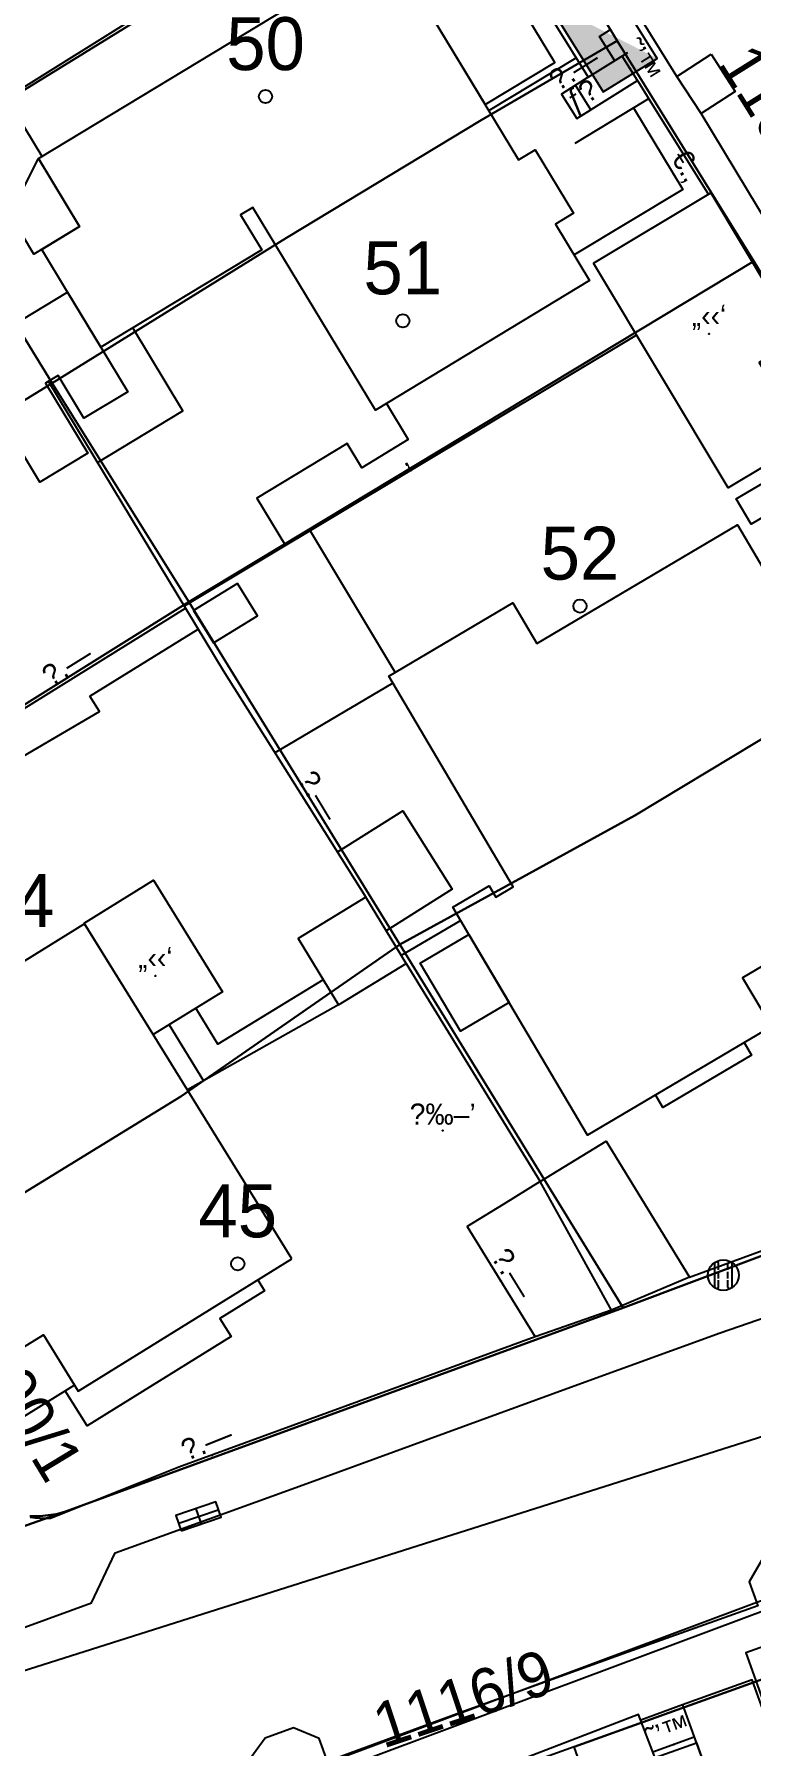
# Model space of a CAD drawing. Header units: metres. Extents: x 218299 to 220222, y 572714 to 574340.
# Drawn here: x 218950.4 to 218977.5, y 573166.8 to 573231.5 of the extents above; entities that cross this region are included whole.
import ezdxf
from ezdxf.enums import TextEntityAlignment as Align

# ---------------------------------------------------------------- set-up
doc = ezdxf.new("R2010")
doc.units = ezdxf.units.M
doc.header["$MEASUREMENT"] = 0
for name, color, linetype in [('1602', 44, 'Continuous'), ('1603', 44, 'Continuous'), ('6091', 102, 'CABLEUNDEXIST03'), ('6151', 102, 'CABLEUNDEXIST03'), ('6261', 7, 'Continuous'), ('A_POINTS', 2, 'Continuous'), ('M2200', 253, 'Continuous'), ('M2207', 253, 'Continuous'), ('M2401', 7, 'Continuous'), ('M2404', 7, 'Continuous'), ('M2407', 253, 'Continuous'), ('M2408', 253, 'Continuous'), ('M2412', 253, 'Continuous'), ('M2420', 253, 'Continuous'), ('M2601', 253, 'Continuous'), ('M2602', 253, 'Continuous'), ('M2605', 253, 'Continuous'), ('M2612', 253, 'Continuous'), ('M2804', 253, 'Continuous'), ('M4204', 253, 'Continuous'), ('M4903', 253, 'Continuous')]:
    doc.layers.add(name, color=color, linetype=linetype)
doc.styles.add('HEBTXT', font='HEBTXT')
doc.styles.add('MAVAT_HEBTXT', font='HEBTXT')
doc.linetypes.add('CABLEUNDEXIST03', pattern='A,3.5,[222,elecad.shx,S=0.01,R=0,X=0,Y=0],1.5', length=5)

# ---------------------------------------------------------------- blocks, each defined once
blk = doc.blocks.new('6261')
blk.add_lwpolyline([(-2, -1.2), (2, -1.2), (2, 1.2), (-2, 1.2)], close=True)
at = {"color": 0}
blk.add_solid([(2, 1.2), (-2, -1.2), (2, -1.2)], dxfattribs=at)
at = {"color": 0, "style": 'HEBTXT'}
blk.add_attdef('PIL_NAME', (2.689, 2.418), '', height=1.7, dxfattribs=at)
at = {"style": 'HEBTXT'}
blk.add_attdef('CAMUT_MONIM', (2.489, 0.218), '', height=1.7, dxfattribs=at)
at = {"color": 0, "style": 'HEBTXT', "flags": 1}
for tag, p in [('TYPE', (2.585, -1.773)), ('MAP_TYPE', (2.689, -3.782))]:
    blk.add_attdef(tag, p, '', height=1.7, dxfattribs=at)
blk = doc.blocks.new('1603')
at = {"layer": 'A_POINTS'}
blk.add_circle((0, 0), 0.25, dxfattribs=at)
at = {"color": 0, "style": 'HEBTXT'}
blk.add_attdef('PARCEL_NUM', text='', height=2, dxfattribs=at).set_placement((0, 1), align=Align.CENTER)
at = {"color": 0, "style": 'HEBTXT', "flags": 1}
blk.add_attdef('LOT_NUM', text='', height=2, dxfattribs=at).set_placement((0, -2.5), align=Align.CENTER)
blk = doc.blocks.new('M2804')
blk.add_circle((0, 0), 0.025)
at = {"style": 'MAVAT_HEBTXT'}
blk.add_attdef('NAME', text='', height=0.8, dxfattribs=at).set_placement((0, 1.59), align=Align.MIDDLE)
blk = doc.blocks.new('M2601')
blk.add_circle((0, 0), 0.025)
at = {"style": 'MAVAT_HEBTXT'}
blk.add_attdef('NAME', text='', height=0.8, dxfattribs=at).set_placement((0, 1.59), align=Align.MIDDLE)
blk = doc.blocks.new('M2602')
blk.add_circle((0, 0), 0.025)
at = {"style": 'MAVAT_HEBTXT'}
blk.add_attdef('NAME', text='', height=0.8, dxfattribs=at).set_placement((0, 1.59), align=Align.MIDDLE)
blk = doc.blocks.new('M2605')
blk.add_circle((0, 0), 0.025)
at = {"style": 'MAVAT_HEBTXT'}
blk.add_attdef('NAME', text='', height=0.8, dxfattribs=at).set_placement((0, 1.59), align=Align.MIDDLE)
blk = doc.blocks.new('M2612')
blk.add_circle((0, 0), 0.025)
at = {"style": 'MAVAT_HEBTXT'}
blk.add_attdef('NAME', text='', height=0.8, dxfattribs=at).set_placement((0, 1.59), align=Align.MIDDLE)
blk = doc.blocks.new('M2207')
blk.add_circle((0, 0), 0.025)
at = {"style": 'MAVAT_HEBTXT'}
blk.add_attdef('NAME', text='', height=0.8, dxfattribs=at).set_placement((0, 1.59), align=Align.MIDDLE)
blk = doc.blocks.new('M2412')
blk.add_circle((0, 0), 0.025)
at = {"style": 'MAVAT_HEBTXT'}
blk.add_attdef('NAME', text='', height=0.8, dxfattribs=at).set_placement((0, 1.59), align=Align.MIDDLE)
blk = doc.blocks.new('M4903')
blk.add_lwpolyline([(-1.6, -0.59), (1.6, -0.59), (1.6, 0.62), (-1.6, 0.62)], close=True)
for points in [[(-1.57, 0), (1.57, 0)], [(0, 0.62), (0, -0.59)]]:
    blk.add_lwpolyline(points)
at = {"style": 'MAVAT_HEBTXT', "flags": 1}
for tag, p in [('MARK', (0, 1.87)), ('IL', (0, -6.97))]:
    blk.add_attdef(tag, text='', height=0.8, dxfattribs=at).set_placement(p, align=Align.MIDDLE)
at = {"style": 'MAVAT_HEBTXT'}
for tag, p in [('HEIGHT', (0, -1.84)), ('NAME', (0, -4.41))]:
    blk.add_attdef(tag, text='', height=0.8, dxfattribs=at).set_placement(p, align=Align.MIDDLE)
blk = doc.blocks.new('M4204')
for points in [[(-0.65, -0.97), (-0.65, 0.97)], [(-0.47, 1.06), (-0.36, 0.91)], [(-0.36, 0.39), (-0.36, 0.91)], [(-0.36, -0.26), (-0.36, 0.26)], [(0.35, 0.91), (0.47, 1.06)], [(0.35, 0.39), (0.35, 0.91)], [(0.35, -0.26), (0.35, 0.26)], [(0.65, 0.97), (0.65, -0.97)], [(-0.36, -0.91), (-0.47, -1.06)], [(-0.36, -0.91), (-0.36, -0.39)], [(0.35, -0.91), (0.35, -0.39)], [(0.35, -0.91), (0.47, -1.06)]]:
    blk.add_lwpolyline(points)
blk.add_circle((0, 0), 1.16)
at = {"style": 'MAVAT_HEBTXT', "flags": 1}
blk.add_attdef('MARK', text='', height=2, dxfattribs=at).set_placement((0, 2.5), align=Align.MIDDLE)
at = {"style": 'MAVAT_HEBTXT'}
for tag, p in [('HEIGHT', (0, -2.6)), ('NAME', (0, -5.17))]:
    blk.add_attdef(tag, text='', height=2, dxfattribs=at).set_placement(p, align=Align.MIDDLE)
blk = doc.blocks.new('111')
at = {"layer": 'M2200'}
for points in [[(218950.572, 573226.778, 572.73), (218950.572, 573226.778, 572.73), (218963.838, 573234.802, 572.43), (218964.508, 573233.695, 572.409), (218968.721, 573226.729, 572.28), (218969.351, 573227.111, 572.13), (218970.8, 573224.715, 571.98), (218970.122, 573224.305, 572.28), (218971.413, 573222.169, 572.13), (218963.311, 573217.269, 572.28), (218958.68, 573224.927, 572.88), (218958.218, 573224.648, 572.88), (218959.017, 573223.326, 572.88), (218952.931, 573219.646, 572.88), (218952.931, 573219.646, 572.88), (218951.668, 573221.734, 572.88), (218950.695, 573223.343, 572.88), (218952.126, 573224.208, 572.88), (218952.126, 573224.208, 572.88)], [(218969.413, 573208.451, 572.28), (218977.005, 573212.933, 571.98), (218978.254, 573210.819, 572.055), (218978.954, 573211.232, 571.83), (218980.452, 573208.694, 571.605), (218979.794, 573208.306, 571.98), (218980.77, 573206.653, 572.055), (218983.423, 573208.219, 571.455), (218987.121, 573201.955, 571.455), (218984.566, 573200.446, 572.055), (218984.686, 573200.241, 572.055), (218977.196, 573195.819, 575.655), (218978.285, 573193.976, 574.605), (218971.329, 573189.87, 574.455), (218966.851, 573197.455, 574.719), (218966.246, 573198.48, 574.755), (218967.613, 573199.288, 575.355), (218967.864, 573198.862, 575.655), (218968.519, 573199.249, 577.005), (218963.815, 573207.217, 572.055), (218968.507, 573209.986, 572.355)], [(218960.155, 573185.195, 569.355), (218954.91, 573193.668, 569.455), (218952.316, 573197.857, 569.505), (218944.269, 573192.876, 569.355), (218946.907, 573188.614, 569.275), (218949.245, 573184.838, 569.205), (218948.457, 573184.351, 568.905), (218948.457, 573184.351, 568.905), (218950.005, 573181.851, 569.055), (218950.005, 573181.851, 569.055), (218950.76, 573182.319, 569.355), (218950.76, 573182.319, 569.355), (218952.076, 573180.193, 569.355)]]:
    blk.add_polyline3d(points, close=True, dxfattribs=at)
at = {"layer": 'M2207'}
for points in [[(218964.508, 573233.695, 572.13), (218967.457, 573228.819, 572.205), (218970.09, 573230.412, 571.905), (218967.142, 573235.288, 571.83), (218964.508, 573233.695, 572.13)], [(218950.572, 573226.778, 572.43), (218952.126, 573224.208, 572.43), (218950.404, 573223.167, 572.355), (218949.499, 573224.663, 572.355), (218950.572, 573226.778, 572.43)], [(218971.564, 573222.823, 571.975), (218975.997, 573225.48, 571.9), (218979.434, 573219.746, 571.75), (218978.48, 573219.174, 571.9), (218978.352, 573219.389, 571.975), (218977.816, 573219.068, 571.975), (218979.596, 573216.098, 571.825), (218976.652, 573214.334, 571.825)], [(218951.668, 573221.734, 572.13), (218952.931, 573219.646, 572.055), (218953.947, 573217.966, 571.08), (218952.292, 573216.965, 571.155), (218951.316, 573218.58, 571.98), (218950.839, 573218.292, 571.905), (218952.442, 573215.641, 569.88), (218950.627, 573214.544, 569.88), (218949.077, 573217.107, 570.18), (218947.444, 573216.119, 570.105), (218945.227, 573219.688, 569.88), (218946.885, 573220.691, 569.805), (218947.349, 573219.922, 570.33), (218948.752, 573220.771, 570.705), (218949.106, 573220.185, 571.98)], [(218958.098, 573210.725, 571.221), (218956.437, 573209.705, 571.221), (218957.192, 573208.476, 571.221), (218958.853, 573209.497, 571.221), (218958.098, 573210.725, 571.221)], [(218954.91, 573193.668, 570.02), (218952.298, 573197.886, 569.87), (218954.917, 573199.507, 569.57), (218957.529, 573195.289, 569.645)], [(218962.946, 573198.861, 569.57), (218960.388, 573197.301, 569.645), (218961.916, 573194.795, 569.27), (218964.475, 573196.355, 569.195), (218962.946, 573198.861, 569.57)], [(218966.851, 573197.455, 571.67), (218968.368, 573194.885, 571.52), (218966.526, 573193.798, 571.52), (218965.009, 573196.367, 571.67), (218966.851, 573197.455, 571.67)], [(218972.033, 573189.642, 568.95), (218975.191, 573184.506, 568.95), (218972.233, 573183.249, 568.65), (218969.545, 573188.112, 568.95)], [(218948.457, 573184.351, 568.895), (218950.005, 573181.851, 568.895), (218950.76, 573182.319, 568.895), (218951.934, 573180.423, 568.97), (218948.737, 573178.444, 568.895), (218945.91, 573183.01, 568.895), (218948.351, 573184.522, 568.895)], [(218975.118, 573163.14, 569.055), (218973.263, 573167.971, 568.83), (218967.728, 573165.846, 568.08), (218969.33, 573161.17, 568.005), (218972.099, 573162.06, 568.98), (218972.125, 573161.991, 568.98)]]:
    blk.add_polyline3d(points, close=True, dxfattribs=at)
at = {"layer": 'M2401'}
for points in [[(218977.995, 573173.938, 566.344), (218977.447, 573172.99, 566.344), (218977.773, 573172.079, 566.344), (218972.858, 573170.322, 566.044), (218966.405, 573167.997, 565.819), (218961.497, 573166.199, 565.594), (218961.187, 573167.066, 565.594), (218960.222, 573167.466, 565.594), (218959.149, 573167.083, 565.481), (218958.464, 573166.144, 565.481)], [(218932.198, 573164.849, 564.544), (218937.864, 573166.87, 564.694), (218944.865, 573169.385, 564.994), (218952.577, 573172.196, 564.994), (218953.479, 573174.083, 565.144), (218960.576, 573176.65, 565.519), (218970.684, 573180.345, 565.819), (218976.348, 573182.397, 566.119), (218981.279, 573184.098, 566.419)], [(218976.007, 573230.723, 569.415), (218976.915, 573229.321, 569.415), (218975.623, 573228.484, 569.415), (218975.623, 573228.484, 569.415), (218974.715, 573229.887, 569.415), (218974.715, 573229.887, 569.415), (218976.007, 573230.723, 569.415)]]:
    blk.add_polyline3d(points, dxfattribs=at)
at = {"layer": 'M2404'}
for points in [[(218977.995, 573173.938, 566.344), (218977.447, 573172.99, 566.344), (218977.773, 573172.079, 566.344), (218972.858, 573170.322, 566.044), (218966.405, 573167.997, 565.819), (218961.497, 573166.199, 565.594), (218961.187, 573167.066, 565.594), (218960.222, 573167.466, 565.594), (218959.149, 573167.083, 565.481), (218958.464, 573166.144, 565.481)], [(218932.198, 573164.849, 564.544), (218937.864, 573166.87, 564.694), (218944.865, 573169.385, 564.994), (218952.577, 573172.196, 564.994), (218953.479, 573174.083, 565.144), (218960.576, 573176.65, 565.519), (218970.684, 573180.345, 565.819), (218976.348, 573182.397, 566.119), (218981.279, 573184.098, 566.419)], [(218976.007, 573230.723, 569.415), (218976.915, 573229.321, 569.415), (218975.623, 573228.484, 569.415), (218975.623, 573228.484, 569.415), (218974.715, 573229.887, 569.415), (218974.715, 573229.887, 569.415), (218976.007, 573230.723, 569.415)]]:
    blk.add_polyline3d(points, dxfattribs=at)
at = {"layer": 'M2407'}
for points in [[(218950.712, 573226.863, 569.547), (218949.37, 573229.082, 569.459)], [(218973.068, 573228.698, 569.775), (218973.645, 573229.047, 569.807)], [(218952.805, 573215.29, 569.267), (218956.036, 573217.244, 569.417), (218954.141, 573220.378, 569.417)], [(218963.729, 573217.522, 569.475), (218964.553, 573216.159, 569.475), (218962.796, 573215.096, 569.475), (218962.244, 573216.009, 569.475), (218958.829, 573213.944, 569.475), (218959.912, 573212.153, 569.318)], [(218978.01, 573211.231, 569.496), (218979.447, 573212.079, 569.496), (218978.564, 573213.576, 569.496), (218977.522, 573212.961, 569.496), (218976.957, 573213.918, 569.496), (218980.768, 573216.167, 569.496), (218984.171, 573210.403, 569.325)], [(218952.522, 573206.457, 566.915), (218956.614, 573208.991, 566.915)], [(218963.969, 573206.957, 569.306), (218959.511, 573204.325, 569.421)], [(218944.995, 573202.868, 566.84), (218945.32, 573202.343, 566.84), (218945.397, 573202.284, 566.84), (218945.479, 573202.232, 566.84), (218945.565, 573202.187, 566.84), (218945.655, 573202.149, 566.84), (218945.747, 573202.119, 566.84), (218945.841, 573202.096, 566.84), (218945.937, 573202.081, 566.84), (218946.034, 573202.074, 566.84), (218946.131, 573202.075, 566.84), (218946.228, 573202.084, 566.84), (218946.324, 573202.101, 566.84), (218946.418, 573202.126, 566.84), (218946.509, 573202.158, 566.84), (218946.57, 573202.185, 566.84), (218952.875, 573205.886, 566.915), (218952.522, 573206.457, 566.915)], [(218961.872, 573200.57, 569.421), (218964.35, 573202.128, 569.121), (218966.212, 573199.166, 569.121), (218963.717, 573197.597, 569.121)], [(218961.341, 573195.738, 566.915), (218957.355, 573193.306, 566.915), (218956.525, 573194.668, 566.915)], [(218955.516, 573194.043, 566.869), (218956.812, 573191.918, 566.765)], [(218977.25, 573193.365, 569.119), (218977.531, 573192.888, 569.119), (218974.182, 573190.91, 569.044), (218973.901, 573191.388, 569.044)], [(218958.871, 573184.4, 566.646), (218959.125, 573183.99, 566.646), (218957.433, 573182.943, 566.646), (218957.859, 573182.255, 566.646), (218952.41, 573178.882, 566.496), (218951.588, 573180.209, 566.496)]]:
    blk.add_polyline3d(points, dxfattribs=at)
at = {"layer": 'M2408'}
for points in [[(218974.715, 573229.887, 569.341), (218968.857, 573239.299, 569.341), (218966.087, 573243.991, 569.378)], [(218987.828, 573208.498, 568.516), (218982.539, 573217.048, 569.116), (218975.623, 573228.484, 569.378)], [(218972.233, 573183.249, 565.969), (218969.964, 573182.461, 565.969), (218969.352, 573182.248, 565.969)], [(218974.928, 573168.332, 566.13), (218973.345, 573167.758, 566.13)]]:
    blk.add_polyline3d(points, dxfattribs=at)
at = {"layer": 'M2412'}
for points in [[(218970.344, 573229.219, 569.794), (218970.923, 573228.292, 569.794), (218971.454, 573228.623, 569.494), (218970.875, 573229.551, 569.494), (218970.344, 573229.219, 569.794)], [(218976.099, 573165.1, 567.452), (218974.577, 573164.549, 567.452), (218973.888, 573166.343, 566.177), (218975.447, 573166.899, 566.177)]]:
    blk.add_polyline3d(points, close=True, dxfattribs=at)
at = {"layer": 'M2420', "linetype": 'Continuous', "lineweight": -3}
blk.add_lwpolyline([(219004.09, 573189.81), (218979.59, 573179), (218945.5, 573168.19)], dxfattribs=at)
at = {"layer": 'M2601'}
for points in [[(218962.597, 573237.341, 571.673), (218945.694, 573226.787, 571.673)], [(218973.19, 573220.111, 571.65), (218956.088, 573209.861, 571.503)], [(218960.847, 573212.713, 571.35), (218964.056, 573207.359, 571.35)], [(218966.54, 573197.981, 571.956), (218964.292, 573196.654, 571.901)], [(218961.916, 573194.795, 568.35), (218956.205, 573191.576, 568.35)]]:
    blk.add_polyline3d(points, dxfattribs=at)
at = {"layer": 'M2602'}
for points in [[(218972.362, 573230.479, 570.779), (218971.788, 573231.397, 570.844), (218972.203, 573231.656, 570.844)], [(218971.358, 573229.852, 570.769), (218972.862, 573230.792, 570.769)], [(218967.595, 573228.591, 571.065), (218970.898, 573230.588, 571.065)], [(218970.867, 573227.367, 570.771), (218973.068, 573228.698, 570.771), (218973.068, 573228.698, 570.771), (218974.931, 573225.617, 570.621), (218970.828, 573223.136, 570.621)]]:
    blk.add_polyline3d(points, dxfattribs=at)
at = {"layer": 'M2605'}
for points in [[(218968.635, 573237.37, 569.869), (218971.5, 573232.782, 569.869), (218970.081, 573231.896, 569.869), (218971.358, 573229.852, 569.869), (218970.344, 573229.219, 569.794), (218970.923, 573228.292, 569.794), (218973.22, 573229.726, 569.794), (218973.688, 573228.976, 569.807), (218975.905, 573225.425, 569.869)], [(218950.949, 573218.358, 569.207), (218957.554, 573207.437, 569.421), (218962.946, 573198.861, 569.421)], [(218947.758, 573204.585, 567.396), (218956.132, 573209.788, 567.661)], [(218964.475, 573196.355, 569.421), (218969.545, 573188.112, 569.271), (218972.033, 573189.642, 569.121), (218975.191, 573184.506, 568.971), (218988.258, 573189.289, 568.821)], [(218969.545, 573188.112, 566.7), (218968.147, 573187.253, 566.7)], [(218968.147, 573187.253, 566.7), (218966.788, 573186.417, 566.7), (218969.352, 573182.248, 566.7), (218963.327, 573180.042, 566.633)], [(218963.327, 573180.042, 566.633), (218955.88, 573177.316, 566.55), (218951.031, 573175.383, 566.4), (218950.837, 573175.378, 566.4), (218950.643, 573175.381, 566.4), (218950.449, 573175.393, 566.4), (218950.256, 573175.412, 566.4)], [(218987.428, 573169.353, 567.452), (218985.787, 573168.759, 567.452), (218984.674, 573171.831, 567.452), (218982.502, 573171.044, 567.452), (218983.061, 573169.501, 567.452), (218978.12, 573167.712, 567.452), (218977.552, 573169.282, 567.452), (218974.928, 573168.332, 567.452), (218976.099, 573165.1, 567.452), (218974.577, 573164.549, 567.452)]]:
    blk.add_polyline3d(points, dxfattribs=at)
at = {"layer": 'M2612'}
for points in [[(218973.22, 573229.726, 570.544), (218972.641, 573230.653, 570.544)], [(218975.367, 573167.119, 568.127), (218973.807, 573166.554, 568.127)]]:
    blk.add_polyline3d(points, dxfattribs=at)
at = {"layer": 'M2207'}
ref = blk.add_blockref('M2207', (218975.927, 573220.153), dxfattribs=dict(at, xscale=0.5, yscale=0.5, zscale=0.5))
ref.add_attrib('NAME', '„‹‹‘', dxfattribs={"layer": '0', "height": 0.8, "style": 'MAVAT_HEBTXT'}).set_placement((218975.927, 573220.778), align=Align.MIDDLE)
ref = blk.add_blockref('M2207', (218954.994, 573195.885), dxfattribs=dict(at, xscale=0.5, yscale=0.5, zscale=0.5))
ref.add_attrib('NAME', '„‹‹‘', dxfattribs={"layer": '0', "height": 0.8, "style": 'MAVAT_HEBTXT'}).set_placement((218954.994, 573196.51), align=Align.MIDDLE)
at = {"layer": 'M2412'}
ref = blk.add_blockref('M2412', (218971.454, 573228.623), dxfattribs=dict(at, xscale=0.5, yscale=0.5, zscale=0.5))
ref.add_attrib('NAME', 'ƒ\x8e', dxfattribs={"layer": '0', "height": 0.8, "rotation": 31.98147, "style": 'MAVAT_HEBTXT'}).set_placement((218971.162, 573229.09), align=Align.MIDDLE)
at = {"layer": 'M2601'}
ref = blk.add_blockref('M2601', (218964.639, 573214.986), dxfattribs=dict(at, xscale=0.5, yscale=0.5, zscale=0.5))
ref.add_attrib('NAME', '‚', dxfattribs={"layer": '0', "height": 0.8, "rotation": 30.93607, "style": 'MAVAT_HEBTXT'}).set_placement((218964.356, 573215.458), align=Align.MIDDLE)
at = {"layer": 'M2602'}
ref = blk.add_blockref('M2602', (218974.574, 573226.207), dxfattribs=dict(at, xscale=0.5, yscale=0.5, zscale=0.5))
ref.add_attrib('NAME', '€.‚', dxfattribs={"layer": '0', "height": 0.8, "rotation": 301.16521, "style": 'MAVAT_HEBTXT'}).set_placement((218975.045, 573226.492), align=Align.MIDDLE)
at = {"layer": 'M2605'}
ref = blk.add_blockref('M2605', (218971.113, 573229.699), dxfattribs=dict(at, xscale=0.5, yscale=0.5, zscale=0.5))
ref.add_attrib('NAME', '\x9a.—', dxfattribs={"layer": '0', "height": 0.8, "rotation": 31.98147, "style": 'MAVAT_HEBTXT'}).set_placement((218970.822, 573230.166), align=Align.MIDDLE)
ref = blk.add_blockref('M2605', (218951.945, 573207.186), dxfattribs=dict(at, xscale=0.5, yscale=0.5, zscale=0.5))
ref.add_attrib('NAME', '\x9a.—', dxfattribs={"layer": '0', "height": 0.8, "rotation": 31.85674, "style": 'MAVAT_HEBTXT'}).set_placement((218951.655, 573207.654), align=Align.MIDDLE)
ref = blk.add_blockref('M2605', (218960.714, 573202.411), dxfattribs=dict(at, xscale=0.5, yscale=0.5, zscale=0.5))
ref.add_attrib('NAME', '\x9a.—', dxfattribs={"layer": '0', "height": 0.8, "rotation": 301.16521, "style": 'MAVAT_HEBTXT'}).set_placement((218961.185, 573202.696), align=Align.MIDDLE)
ref = blk.add_blockref('M2605', (218968.053, 573184.36), dxfattribs=dict(at, xscale=0.5, yscale=0.5, zscale=0.5))
ref.add_attrib('NAME', '\x9a.—', dxfattribs={"layer": '0', "height": 0.8, "rotation": 301.59171, "style": 'MAVAT_HEBTXT'}).set_placement((218968.522, 573184.648), align=Align.MIDDLE)
ref = blk.add_blockref('M2605', (218957.134, 573177.775), dxfattribs=dict(at, xscale=0.5, yscale=0.5, zscale=0.5))
ref.add_attrib('NAME', '\x9a.—', dxfattribs={"layer": '0', "height": 0.8, "rotation": 21.72565, "style": 'MAVAT_HEBTXT'}).set_placement((218956.93, 573178.286), align=Align.MIDDLE)
at = {"layer": 'M2612'}
ref = blk.add_blockref('M2612', (218972.93, 573230.19), dxfattribs=dict(at, xscale=0.5, yscale=0.5, zscale=0.5))
ref.add_attrib('NAME', '˜’™', dxfattribs={"layer": '0', "height": 0.8, "rotation": 301.98147, "style": 'MAVAT_HEBTXT'}).set_placement((218973.397, 573230.481), align=Align.MIDDLE)
ref = blk.add_blockref('M2612', (218974.587, 573166.836), dxfattribs=dict(at, xscale=0.5, yscale=0.5, zscale=0.5))
ref.add_attrib('NAME', '˜’™', dxfattribs={"layer": '0', "height": 0.8, "rotation": 19.91093, "style": 'MAVAT_HEBTXT'}).set_placement((218974.4, 573167.353), align=Align.MIDDLE)
at = {"layer": 'M2804'}
ref = blk.add_blockref('M2804', (218965.856, 573190.042, 569.496), dxfattribs=dict(at, xscale=0.5, yscale=0.5, zscale=0.5))
ref.add_attrib('NAME', '\x8d‰–’', dxfattribs={"layer": '0', "height": 0.8, "style": 'MAVAT_HEBTXT'}).set_placement((218965.856, 573190.667, 569.496), align=Align.MIDDLE)
at = {"layer": 'M4204', "xscale": 0.5, "yscale": 0.5, "zscale": 0.5}
blk.add_blockref('M4204', (218976.467, 573184.578, 566.555), dxfattribs=at)
at = {"layer": 'M4903', "xscale": 0.5, "yscale": 0.5, "zscale": 0.5, "rotation": 18.96372662034269}
blk.add_blockref('M4903', (218956.629, 573175.455, 565.215), dxfattribs=at)

msp = doc.modelspace()

# ---------------------------------------------------------------- linework, layer by layer
at = {"layer": '1602'}
for points in [[(218940.616, 573235.301), (218949.246, 573240.611), (218956.546, 573245.151), (218961.926, 573248.521), (218967.196, 573239.961), (218945.856, 573226.811)], [(218959.946, 573223.781), (218951.086, 573218.291), (218945.856, 573226.811), (218967.196, 573239.961), (218972.456, 573231.231), (218967.316, 573228.231)], [(218951.086, 573218.291), (218959.946, 573223.781), (218967.316, 573228.231), (218972.456, 573231.231), (218977.616, 573222.901), (218956.256, 573210.021)], [(218935.256, 573208.501), (218929.836, 573205.211), (218924.616, 573213.681), (218945.856, 573226.811), (218951.086, 573218.291), (218942.576, 573213.051)], [(218973.116, 573201.951), (218964.236, 573197.081), (218956.256, 573210.021), (218977.616, 573222.901), (218985.796, 573209.471), (218980.476, 573206.381)], [(218929.836, 573205.211), (218935.256, 573208.501), (218942.576, 573213.051), (218951.086, 573218.291), (218956.256, 573210.021), (218935.016, 573196.751)], [(218948.626, 573186.831), (218943.236, 573183.431), (218935.016, 573196.751), (218956.256, 573210.021), (218964.236, 573197.081), (218955.956, 573191.331)], [(218979.231, 573143.195), (218970.831, 573166.745), (218980.093, 573170.082), (218988.631, 573146.58)]]:
    msp.add_lwpolyline(points, close=True, dxfattribs=at)
for points in [[(218977.616, 573222.901), (218972.456, 573231.231), (218967.196, 573239.961)], [(218992.476, 573190.781), (218972.676, 573183.341), (218964.236, 573197.081), (218973.116, 573201.951), (218980.476, 573206.381)], [(218948.626, 573186.831), (218955.956, 573191.331), (218964.236, 573197.081), (218972.676, 573183.341), (218951.636, 573175.651), (218951.4336, 573175.5933), (218951.2387, 573175.5484), (218951.0418, 573175.5133), (218950.8434, 573175.4881), (218950.644, 573175.4728), (218950.4441, 573175.4675), (218950.2442, 573175.4722)], [(218980.093, 573170.082), (218970.831, 573166.745), (218961.338, 573163.331), (218952.054, 573159.992), (218942.541, 573156.571), (218933.105, 573153.213), (218923.623, 573149.857), (218914.062, 573146.472), (218908.466, 573144.491), (218900.356, 573152.191), (218921.576, 573164.981), (218934.506, 573169.621), (218951.636, 573175.651), (218972.676, 573183.341), (218992.476, 573190.781)], [(218950.2442, 573175.4722), (218950.4441, 573175.4675), (218950.644, 573175.4728), (218950.8434, 573175.4881), (218951.0418, 573175.5133), (218951.2387, 573175.5484), (218951.4336, 573175.5933), (218951.636, 573175.651), (218934.506, 573169.621)]]:
    msp.add_lwpolyline(points, dxfattribs=at)
at = {"layer": '6091'}
msp.add_lwpolyline([(218910.8416, 573143.5076), (218910.8376, 573143.4273), (218910.7711, 573143.4262), (218910.7678, 573143.8047), (218911.011, 573143.8025), (218911.0315, 573143.834), (218911.0633, 573143.8776), (218910.9544, 573145.0465), (218910.564, 573146.4559), (218927.4569, 573153.4361), (218978.4751, 573172.4901), (218998.2254, 573178.4992), (219017.4648, 573185.3574), (219024.7668, 573188.3978), (219035.0357, 573192.657), (219054.5926, 573199.8118), (219118.9859, 573222.9812), (219119.73, 573220.5249), (219120.2085, 573218.8264), (219120.2168, 573218.7396), (219119.9816, 573218.7372), (219119.9791, 573218.3922), (219120.2421, 573218.3946), (219120.2439, 573218.4564)], dxfattribs=at)
at = {"layer": '6151'}
msp.add_lwpolyline([(218979.6025, 573169.8497), (218978.3043, 573171.9993), (218927.6035, 573153.0639), (218910.9278, 573146.1456), (218911.2228, 573145.0355), (218911.1108, 573143.8776), (218911.1225, 573143.849), (218911.5171, 573143.8439), (218911.5204, 573143.2833), (218911.2619, 573143.28), (218911.2616, 573143.5076)], dxfattribs=at)

# ---------------------------------------------------------------- block references
msp.add_blockref('111', (0, 0))
at = {"layer": '1603'}
for p, values in [((218959.1596, 573229.1238), {'PARCEL_NUM': '50'}), ((218964.3473, 573220.649), {'PARCEL_NUM': '51'}), ((218971.0467, 573209.8663), {'PARCEL_NUM': '52'}), ((218949.6829, 573196.7355), {'PARCEL_NUM': '44'}), ((218958.1077, 573185.0079), {'PARCEL_NUM': '45'})]:
    msp.add_blockref('1603', p, dxfattribs=at).add_auto_attribs(values)
at = {"layer": '6261'}
ref = msp.add_blockref('6261', (218971.8872, 573231.6282), dxfattribs=dict(at, rotation=301.9499999999068))
ref.add_attrib('PIL_NAME', '1101/3/1', (218976.23, 573230.3759), dxfattribs={"layer": '0', "color": 0, "height": 1.7, "rotation": 301.95, "style": 'HEBTXT'})
ref = msp.add_blockref('6261', (218942.9714, 573183.8804), dxfattribs=dict(at, rotation=301.209999999907))
ref.add_attrib('PIL_NAME', '1100/1', (218947.2976, 573182.5721), dxfattribs={"layer": '0', "color": 0, "height": 1.7, "rotation": 301.21, "style": 'HEBTXT'})
ref = msp.add_blockref('6261', (218979.6025, 573169.8497), dxfattribs=dict(at, rotation=19.60999999999395))
ref.add_attrib('PIL_NAME', '1116/10', (218981.754, 573173.8245), dxfattribs={"layer": '0', "color": 0, "height": 1.7, "rotation": 19.61, "style": 'HEBTXT'})
ref = msp.add_blockref('6261', (218961.3622, 573162.7504), dxfattribs=dict(at, rotation=18.34999999999434))
ref.add_attrib('PIL_NAME', '1116/9', (218963.6006, 573166.6769), dxfattribs={"layer": '0', "color": 0, "height": 1.7, "rotation": 18.35, "style": 'HEBTXT'})

doc.saveas('drawing.dxf')
